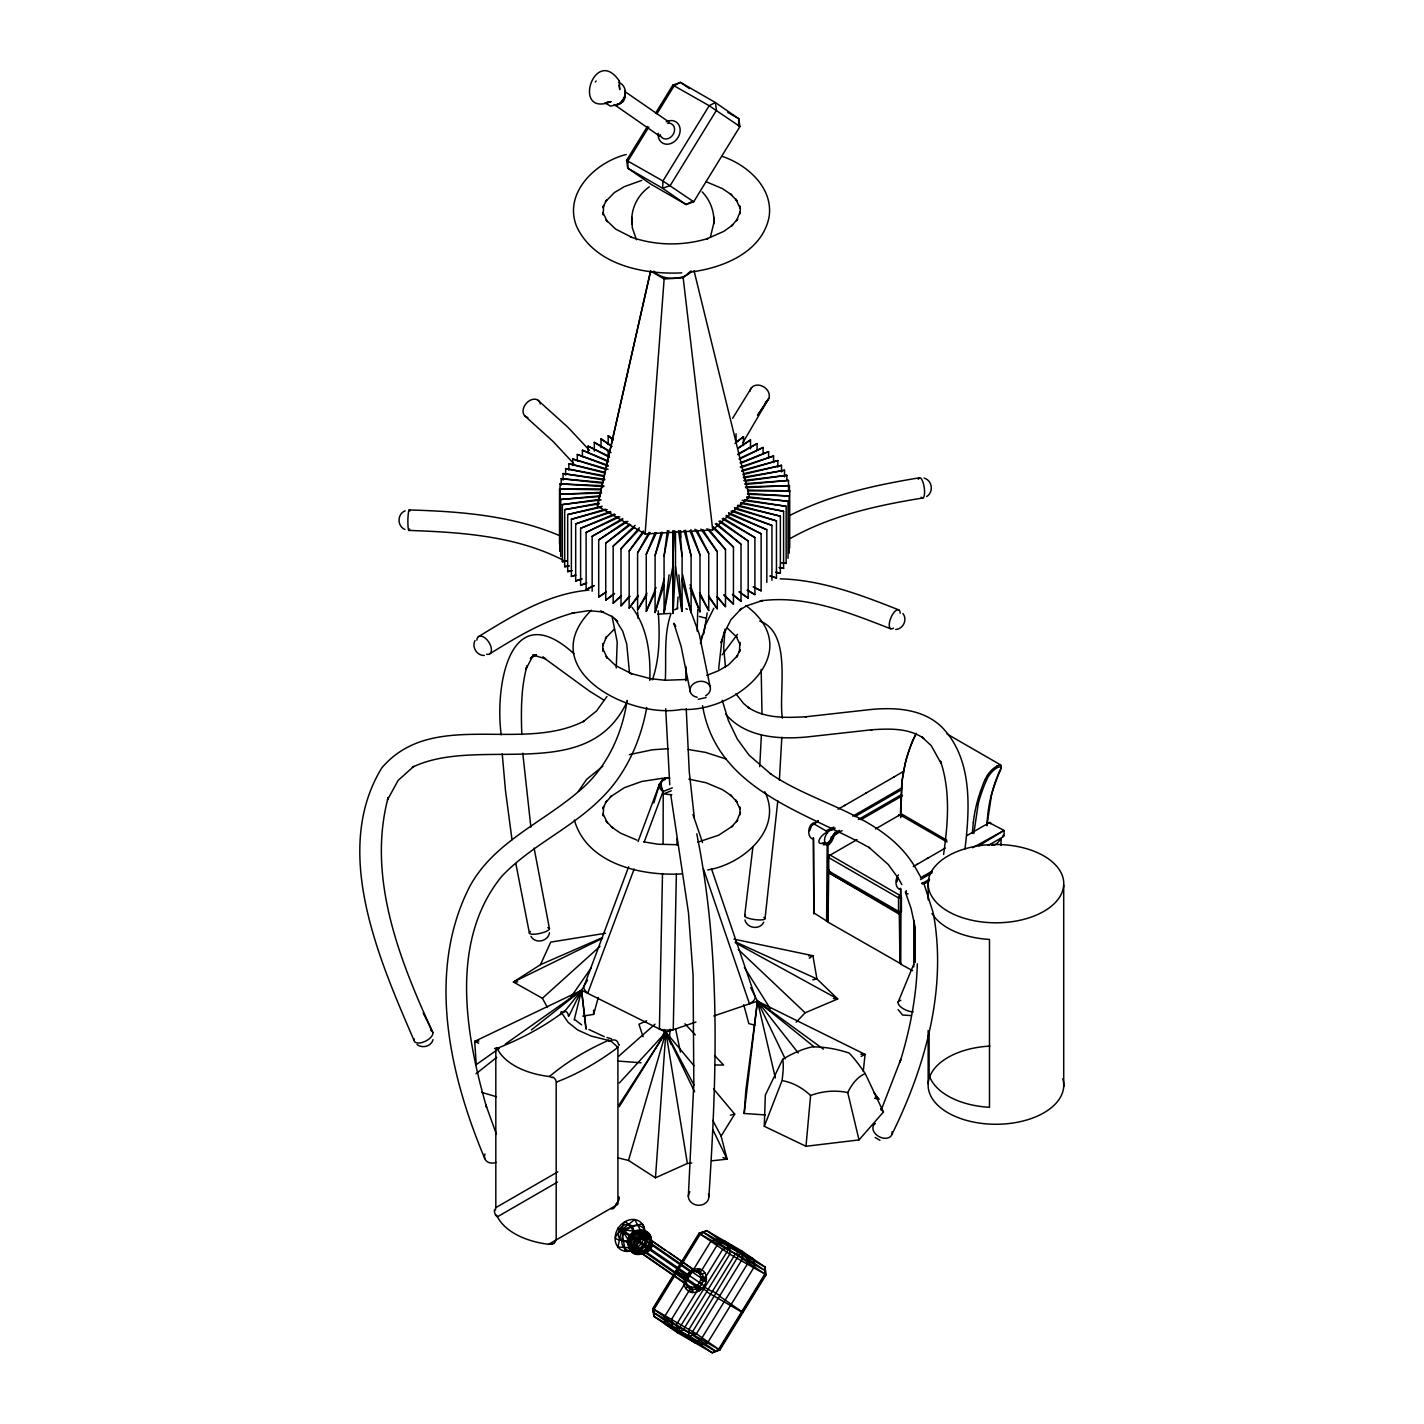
<?xml version="1.0" encoding="UTF-8"?>
<svg xmlns="http://www.w3.org/2000/svg" width="1424" height="1424" viewBox="0 0 1424 1424"><rect width="100%" height="100%" fill="white"/><g stroke="black" fill="none" stroke-linecap="round" stroke-linejoin="round"><path stroke-width="1.5" d="M813.46 837.846L813.852 913.959L813.46 838.594M900.698 888.95L900.306 963.496L828.092 922.182L828.003 845.375A9.167 5.287 -60 0 0 833.182 838.131A5.073 2.937 -60 0 1 836.475 833.859L842.136 830.584M896.924 881.83L897.814 877.682M903.457 773.285L902.674 771.879L893.631 777.166M915.24 962.464L915.24 926.899M990.695 823.642L990.695 822.698M665.311 680.316C666.45 658.226 663.495 634.944 670.971 613.726M685.852 680.797L685.959 666.557M697.19 631.188L697.76 609.454M659.401 1029L662.498 873.517M663.086 844.094L663.228 791.441A12.335 8.081 52.7 0 1 669.707 778.056M676.364 874.176L673.249 1029.73A12.175 3.827 1.4 0 1 659.294 1029.018M676.952 844.752L677.076 838.433M762 713.994L761.181 669.422M782.452 718.194C778.056 692.812 792.883 633.235 759.74 621.042M495.445 1210.062L495.552 1208.78A5.999 5.037 79.3 0 1 495.748 1207.588M718.639 669.049L721.897 640.088L721.096 642.722L724.478 631.597L723.641 634.303L730.904 619.707L741.673 608.297L739.572 610.131L746.479 605.859L762.623 600.501L760.113 600.964C805.236 594.484 849.327 612.801 890.552 628.732M764.296 1126.313L765.329 1095.056L782.719 1059.26A67.996 28.587 -39.3 0 1 812.196 1046.889A66.038 36.757 15.9 0 1 849.096 1053.066A64.489 8.384 59.9 0 1 865.222 1073.571L883.432 1112.002L859.01 1139.912L805.984 1146.284L764.296 1126.313L782.043 1080.602A68.227 53.507 76.1 0 1 810.576 1095.501A66.358 62.727 -36.1 0 1 847.743 1092.564A64.65 34.817 88.3 0 1 865.222 1073.571M649.789 680.441C650.715 655.289 647.831 627.877 632.007 607.3M899.968 913.015L899.256 914.208L828.216 872.431L900.377 913.389L899.309 914.315L899.968 963.389M1002.514 836.244L1003.867 836.173L1003.244 834.98M671.79 1326.723L672.075 1319.425M764.991 1267.022L764.688 1274.302L718.426 1349.578L712.267 1352.8L688.789 1336.531L653.901 1316.399L654.186 1309.101L700.448 1233.843L706.624 1230.621L730.085 1246.872L729.8 1254.17L683.538 1329.429L677.379 1332.65L653.901 1316.399L652.762 1308.62L699.024 1233.344L706.624 1230.621L741.512 1250.77L764.991 1267.022L766.112 1274.8L719.85 1350.059L712.267 1352.8L677.379 1332.65L676.24 1324.89L722.502 1249.613L730.085 1246.872L764.991 1267.022L765.4 1274.551L719.138 1349.827L715.346 1351.198L680.458 1331.048L676.24 1324.89L652.762 1308.62L654.043 1312.75L688.949 1332.9L696.389 1333.807L719.85 1350.059L676.24 1324.89M827.931 921.043L826.543 921.079L828.003 921.844L828.732 871.897M835.212 828.056L833.983 828.821A59.149 34.158 -60 0 0 831.99 830.139C824.905 829.8 820.74 847.761 829.516 841.922A6.479 3.738 -60 0 0 831.1 839.857L831.865 838.273A7.547 4.361 -60 0 1 836.618 832.275L836.618 832.257M989.253 822.698L1004.08 830.423L1004.134 835.496M631.704 219.438L631.704 221.77M631.758 218.228C632.381 205.786 639.109 193.913 649.326 186.829M631.811 217.178L632.292 227.751L636.457 239.713M710.398 237.167L713.816 222.998M713.851 221.77L713.851 219.438M713.762 224.031C714.759 212.301 710.416 200.286 702.174 191.902M761.377 734.944L759.722 766.682M781.829 737.312L779.373 780.156M665.595 1038.772L665.88 1032.222L581.562 990.25L474.726 1041.336L476.221 1064.654L496.193 1050.538M809.686 830.762L811.52 825.849L817.162 821.577A59.149 34.158 -60 0 1 818.23 820.847M675.492 531.366L675.492 566.485L673.089 613.459L673.089 556.375L674.389 530.76M917.323 963.799C916.433 997.227 909.847 1030.282 899.968 1062.162L900.787 1059.474L881.136 1110.204M972.343 833.449L973.286 822.413M986.885 824.977L987.829 814.012A105.429 60.876 -60 0 1 999.399 771.541L1000.235 770.028A11.766 6.782 -60 0 0 1000.645 769.013L1001.357 767.002L1000.485 770.028A24.226 13.991 -60 0 1 1000.253 770.562L999.701 771.879A101.051 58.348 -60 0 0 991.389 795.696L986.885 825.76M677.237 608.938L678.02 596.976M973.802 833.503L978.235 803.848M691.779 1162.981L687.365 1163.461L655.467 1177.808L665.88 1032.222L695.927 1022.04M765.275 1114.939L744.165 1113.461L745.856 1090.143L757.479 1001.161L750.697 987.633M645.108 534L664.136 278.979L650.697 271.094L597.421 506.018L645.108 534L712.73 529.924L749.38 496.851L694.022 270.667M669.44 1037.918L670.081 1029.178M688.344 1196.48L693.826 1083.255L693.079 975.102L688.451 912.553L670.722 794.556M624.94 94.732C624.371 84.194 627.183 100.356 621.754 102.528M625.083 96.262L625.029 93.094M708.885 1196.569C716.806 1075.832 721.078 953.101 696.763 833.823M777.807 800.786L765.044 918.605M805.984 1146.284L810.594 1095.501M863.264 1071.364L865.08 1054.419L757.479 1001.161L713.762 1015.988M752.94 846.675L744.663 915.935M703.759 633.929L707.176 612.925M725.012 629.088L723.677 647.475L725.475 667.091M744.165 1113.461L757.479 1001.161L823.392 1049.168M900.644 962.998L900.911 964.279L912.642 970.705M943.578 854.471C947.975 823.624 950.662 791.228 940.552 761.181L941.3 763.709L931.243 745.678L921.88 736.956L923.713 738.38C908.37 727.646 888.594 728.679 870.847 729.818L872.182 729.729L806.749 736.991C778.465 739.59 745.037 737.365 725.475 713.887M964.991 848.971C969.815 808.262 972.859 758.956 941.94 727.183C922.894 708.511 894.254 707.052 869.21 709.686L805.201 716.842L806.554 716.735C786.778 717.767 764.759 718.906 747.653 707.034L749.487 708.476L743.542 703.456L735.923 693.791M672.84 531.348L672.84 566.467L664.065 613.192L664.065 556.108L667.411 530.547M664.065 613.192L669.084 574.851M782.168 1079.677L782.185 1079.534A68.939 12.14 -73.4 0 0 783.058 1061.645L782.737 1059.403M616.254 667.981L617.215 641.957L612.017 616.254M627.13 700.377C622.039 734.926 606.304 768.711 578.963 791.192C542.455 822.698 493.38 842.474 469.6 886.743C426.221 971.862 449.45 1074.639 484.765 1158.549M664.065 556.108L668.853 530.618M700.448 643.541L705.378 625.207L713.851 608.226M597.421 506.018L650.537 270.898M646.745 707.586C640.426 742.135 625.243 775.831 599.397 800.163C569.707 829.231 530.209 846.141 501.64 876.454C449.397 940.961 465.399 1033.717 486.581 1107.338L485.673 1104.472L496.3 1133.86M624.549 96.405C626.596 91.261 624.424 84.301 618.817 82.556M574.192 1019.976L581.562 990.25L587.542 980.175M433.003 1039.645C431.365 1046.373 422.341 1048.74 417.054 1044.557M664.029 585.228L655.093 612.516L655.093 555.431L661.341 532.202M655.093 612.516L664.189 578.731M582.79 1016.113L593.63 1014.404L598.311 997.405M475.011 640.551C471.575 647.03 476.915 655.734 484.285 655.449M655.467 1177.808L628.5 1160.435L665.88 1032.222L693.986 1065.65M653.83 802.94L659.597 783.859A12.335 9.576 16.8 0 1 665.417 779.48M701.694 637.4L702.495 634.784M704.56 627.931L705.378 625.207M652.388 679.853C660.06 657.746 659.793 633.822 658.173 610.754M655.093 555.431L662.658 532.345M662.623 1036.619L664.67 1030.371M836.582 832.47L835.817 832.631A6.177 3.56 -60 0 0 831.812 837.739A8.152 4.699 -60 0 1 827.184 844.165L826.614 921.043M623.943 98.042L624.744 96.013M624.958 97.277L620.579 103.507L614.759 105.536M628.625 866.824L584.16 985.853A12.211 5.892 21.2 0 0 587.881 993.24M638.041 841.566L659.597 783.859A12.335 6.23 20.5 0 0 663.014 791.602L644.182 842.029M587.703 993.311L634.107 869.049M913.852 964.03L898.046 1002.282M663.424 1038.31L665.88 1032.222L694.004 1085.124M655.538 591.708L646.265 611.43L646.265 554.345L655.236 532.469M646.265 611.43L656.055 587.56M549.522 932.756C548.133 941.442 535.353 944.272 530.974 936.333M978.217 803.848A99.021 57.174 -60 0 1 986.369 780.512L987.936 777.219A18.601 10.751 -60 0 1 997.494 767.536M547.475 1007.551L542.384 998.277L513.388 982.008L540.461 964.689L550.75 942.118L605.503 933.254M741.512 1250.77L742.652 1258.531L696.389 1333.807L688.789 1336.531L689.091 1329.251L735.354 1253.974L741.512 1250.77L692.74 1331.529L692.598 1335.178L716.058 1351.429L718.426 1349.578M624.015 97.936L620.739 102.564M646.265 554.345L656.464 532.647M627.325 701.16C588.005 785.995 479.532 734.659 412.373 767.251L413.814 766.361L398.115 780.405L387.488 799.861L388.165 797.529C366.805 877.504 399.663 960.47 432.878 1032.578M568.852 1016.131L581.562 990.25L586.19 1029.41M891.94 1134.358C925.244 1066.807 947.209 989.146 933.396 913.674M915.24 735.247L913.656 738.54A99.021 57.174 -60 0 0 905.522 761.876L901.784 782.791L900.449 813.318L946.907 840.231M742.652 443.006L768.853 398.346L757.532 415.345L767.643 400.393M646.745 595.196L637.596 609.935L637.596 552.868L649.024 532.345M637.596 609.935L646.941 593.167M732.577 418.407L751.587 387.613M578.375 791.317L586.617 779.409L602.815 766.183M579.283 994.059L581.562 990.25L585.762 1027.754M655.503 113.315L672.858 85.084L680.441 82.361L715.346 102.51L738.807 118.762L739.946 126.54L693.684 201.799L686.101 204.54L651.195 184.39L627.735 168.121L626.596 160.36L647.404 126.487M648.846 126.967L628.02 160.841L627.735 168.121L662.623 188.271L686.101 204.54L692.26 201.318L693.684 201.799L662.925 180.99L626.596 160.36M656.945 113.795L674.282 85.582L680.441 82.361L689.465 88.608M717.91 1243.917L701.907 1269.959A4.112 2.367 -60.1 0 1 697.796 1272.113M671.647 1319.176L688.735 1291.39A4.112 2.367 -59.9 0 0 688.931 1286.531M708.12 1341.942L754.382 1266.666M637.596 552.868L650.163 532.576M711.626 1160.827L727.077 1159.154L721.096 1136.067L734.713 1114.102L713.638 1089.04M606.962 696.461L596.549 710.968L583.11 721.737L584.534 720.864C521.718 753.51 432.558 708.28 381.792 767.892C331.027 851 379.425 960.079 414.064 1040.499M619.262 1106.662L665.88 1032.222L694.574 1091.727M619.066 1104.864L665.88 1032.222L671.113 1044.397M763.745 922.147C759.846 930.299 747.048 928.484 744.948 919.975M571.024 996.907L591.209 967.822M722.11 654.88L737.454 634.339M638.504 596.069L629.159 608.066L629.159 550.981L643.328 531.063M629.159 608.066L638.183 595.392M629.159 550.981L643.844 532.131M730.085 1246.872L679.889 1327.168L676.809 1328.77L653.331 1312.501L653.474 1308.87L699.736 1233.593L702.815 1231.991L729.942 1250.521L765.56 1270.92L738.433 1252.372L703.527 1232.223L699.024 1233.344L729.8 1254.17L766.112 1274.8L735.354 1253.974L699.024 1233.344M563.708 1012.571L581.562 990.25L505.271 1044.13M630.031 596.318L621.006 605.823L621.006 548.738L639.376 527.77M621.006 605.823L629.479 596.14M619.351 1082.988L665.88 1032.222L687.365 1163.461M621.79 1229.321C625.492 1212.892 628.821 1229.357 636.065 1231.974A8.277 2.545 61.9 0 1 636.297 1231.778A12.674 10.324 -55.3 0 1 643.078 1230.496A2.243 1.21 -81.2 0 1 643.684 1230.514A12.46 10.164 -55.3 0 1 649.148 1233.682A2.225 1.246 -38.4 0 1 649.397 1234.27L649.38 1235.551A5.002 2.812 -38.4 0 0 649.469 1236.085L649.593 1236.424A10.698 8.722 -55.3 0 1 651.409 1241.959A10.662 8.686 -55.3 0 1 649.575 1248.118A10.449 8.526 -55.3 0 1 644.894 1252.586L644.983 1252.604A10.306 3.168 61.9 0 0 645.197 1252.639A4.486 1.388 61.9 0 0 645.481 1252.568L645.855 1252.194A8.847 7.227 -55.3 0 0 649.807 1248.421A9.986 8.152 -55.3 0 0 651.569 1242.6A4.486 1.673 0.2 0 0 651.551 1242.262A10.306 3.845 0.2 0 0 651.444 1242.031L651.266 1241.657A5.002 1.869 0.2 0 1 651.231 1241.319A11.374 9.292 -55.3 0 0 649.362 1235.551M554.506 1242.76L556.197 1239.93L556.197 1082.115A269.421 155.554 -60 0 0 617.909 1047.388L617.909 1204.312L548.632 1244.291A67.818 39.16 0 0 1 497.457 1216.772L557.532 1182.08M621.006 548.738L639.038 529.71M796.158 1022.218L805.165 1012.784L837.721 998.972L816.949 978.947L735.443 941.887M591.334 610.202C532.914 668.55 628.981 719.618 681.74 709.383C736.261 712.73 807.782 651.836 746.016 605.645M926.704 496.531C933.93 492.099 932.275 480.297 924.105 478.09M645.535 1252.533L645.57 1252.479A10.164 8.277 -55.3 0 1 640.052 1253.601A4.486 2.421 -81.2 0 1 639.554 1253.707A10.306 5.536 -81.2 0 1 639.216 1253.707L638.646 1253.69A5.002 2.688 -81.2 0 0 638.148 1253.796L637.08 1254.33A2.225 1.193 -81.2 0 1 636.475 1254.313A12.46 10.164 -55.3 0 1 631.028 1251.126M621.434 595.926L613.174 603.206L613.174 546.14L635.122 525.314M613.174 603.206L621.024 595.784M664.136 278.979L683.182 277.822L690.551 271.165M542.384 998.277L599.985 946.337M613.174 546.14L634.641 527.2M618.568 1056.359L654.987 1024.176M813.46 912.606L827.273 921.417M619.28 103.774L620.917 102.35M614.616 593.612L605.734 600.252L605.734 543.185L629.55 524.121M734.98 443.505L743.488 436.705L743.488 445.481M605.734 600.252L614.242 593.452M614.438 629.034L605.36 638.326L606.624 636.546L602.744 645.855L603.011 643.541L602.779 647.422L603.189 651.32L602.922 649.006L607.336 658.262L606.09 656.5L615.684 665.631L631.758 673.819L630.565 673.41L650.661 678.696L665.168 680.263L687.205 679.462M475.972 1073.803L496.727 1057.356M531.348 1029.961L581.562 990.25L576.15 994.148M1001.09 839.537C1001.392 835.123 997.85 847.102 991.602 845.019M736.368 442.01L743.488 436.705M605.734 543.185L630.618 524.584M596.122 81.043L595.339 82.022M568.924 999.328L572.537 996.747M812.588 824.799A2.065 1.193 60 0 1 814.047 823.962L818.106 821.025M606.001 592.331L598.703 596.976L598.703 539.892L625.955 521.362M737.792 448.631L750.501 439.98L750.501 448.774M598.703 596.976L605.983 592.028M809.259 958.192L812.908 955.718L816.949 978.947L812.712 979.819M405.181 510.842C397.154 513.761 397.011 526.257 404.879 529.461M737.757 448.115L750.501 439.98M598.703 539.892L627.877 521.326M617.696 104.771L619.6 103.454M620.828 103.222L615.542 104.86M478.375 636.724C512.337 615.88 548.24 593.47 588.949 590.141M489.909 653.741C516.592 637.187 544.11 620.579 574.762 612.587L571.861 613.228L588.646 610.682L603.42 612L600.447 611.092L612.64 616.806L617.678 621.505L615.435 619.387L622.697 631.17L626.738 644.022L629.479 672.822M610.843 101.745C570.988 117.569 594.645 44.233 619.422 81.221M706.126 697.546L698.241 699.291M592.153 591.191L592.153 536.296L622.769 518.514M737.935 454.701L757.07 443.576L757.07 450.162M913.229 866.593L914.635 865.774M838.006 809.277L845.162 805.147M865.685 793.293L894.361 776.756M844.432 805.575L866.415 792.883M852.816 816.183L902.14 787.703M854.97 816.611L900.075 790.569M835.817 832.631L839.519 830.406M858.369 819.512L901.748 794.485M860.986 819.69L902.478 795.731M857.017 839.608L828.732 855.949L828.732 871.061A2.065 1.193 -60 0 0 830.192 871.897A2.065 1.193 60 0 1 828.732 869.37A2.065 1.193 0 0 0 828.732 871.061L899.968 912.179A2.065 1.193 60 0 0 901.428 911.342L901.428 897.921A2.065 1.193 60 0 0 899.968 895.393L830.192 855.094A2.065 1.193 60 0 0 828.732 855.949A2.065 1.193 0 0 0 828.732 857.622L898.526 897.921A2.065 1.193 0 0 0 901.428 897.921M875.457 828.964L899.968 814.813L947.12 842.029M916.736 864.564L928.11 857.996M913.905 866.184L917.448 864.137M927.38 858.423L945.269 848.081M966.896 835.603L989.965 822.289M932.239 871.061L924.496 875.529M972.628 847.743L1003.867 830.548L978.929 845.785M932.257 872.716L921.221 879.195A59.149 34.158 -60 0 0 920.598 879.587M922.093 883.574A6.177 3.56 -60 0 1 922.983 882.951L929.587 879.302M988.309 845.411L1003.35 836.725M929.374 880.94L923.713 884.215L923.856 882.613A7.547 4.361 -60 0 0 922.414 883.681M557.87 1171.81L495.819 1207.641L495.819 1049.826A287.541 166.021 -60 0 0 499.308 1048.473M924.176 875.707L920.42 877.807M997.512 767.305C1003.333 767.091 1001.731 763.549 996.782 766.041M790.373 538.432C830.993 515.47 877.344 505.342 922.966 497.973M674.567 609.864L677.913 607.995M737.952 453.989L757.07 443.576M592.153 536.296L622.733 519.653M833.823 827.095L833.182 827.433A59.149 34.158 0 0 1 831.046 828.501L825.973 830.851L814.047 823.962M827.931 845.447L822.805 843.239M718.337 1244.167L724.496 1240.945M861.146 1056.377L865.08 1054.419L860.844 1054.187M594.039 585.816L586.118 589.5L586.118 532.416L617.98 516.609M739.216 459.311L763.104 447.456L763.104 454.042M586.118 589.5L594.075 585.549M602.583 938.291L513.388 982.008L517.713 981.919M789.964 515.346C830.299 494.893 874.977 485.121 919.299 477.805M739.323 458.51L763.104 447.456M586.118 532.416L619.814 516.77M646.621 1020.794L638.949 1024.248L643.061 1036.761M609.632 102.172L610.932 101.709L607.069 101.976M618.141 104.361L610.593 106.124L604.844 102.866M540.461 964.689L602.459 937.597M586.724 582.95L580.618 585.371L580.618 528.286L614.456 513.993M740.729 463.37L768.604 451.604L768.604 458.19M580.618 585.371L586.581 582.843M663.228 791.441L672.306 787.846M740.088 462.836L768.604 451.604M580.618 528.286L615.257 514.634M671.309 790.801L664.1 793.684A12.335 3.791 1.1 0 0 671.79 794.681M911.057 1015.561L902.602 1015.045L898.099 1009.616M700.822 1344.879L708.422 1342.138M626.222 154.522C595.837 162.016 562.961 193.023 576.702 226.63C594.68 264.9 643.328 274.779 681.74 272.874M581.918 578.927L575.688 580.992L575.688 523.907L610.326 511.572M740.925 467.588L773.535 455.983L773.535 462.569M575.688 580.992L581.811 578.82M707.906 674.994L706.838 675.368L718.639 670.686L728.625 664.759L737.721 655.485L736.457 657.247L740.249 649.664L739.43 651.818L739.875 642.473L740.16 644.787L735.745 635.531L736.973 637.293L727.379 628.162M740.284 466.965L773.535 455.983M575.688 523.907L611.003 512.231M571.38 576.4L575.634 575.136L571.38 576.4L571.38 519.315L605.467 509.222M741.637 471.291L777.842 460.557L777.842 467.143M899.434 888.79L900.004 888.576A8.117 2.563 -51.1 0 0 900.609 888.327L900.698 963.817L899.398 963.033M641.797 180.403L624.442 186.597L614.438 192.525L605.36 201.799L606.624 200.019L602.815 207.619L603.634 205.465L603.189 214.81L602.922 212.496L607.336 221.752L606.09 219.99L615.684 229.122L631.758 237.31L630.565 236.9C655.254 245.765 682.844 246.121 707.906 238.484L706.838 238.858L723.89 231.347L732.826 224.885L731.295 226.131L737.721 218.958L736.457 220.738L740.338 211.428L740.053 213.742L740.302 209.844L739.875 205.964L740.16 208.278L735.745 199.022L736.973 200.784L730.227 193.717L731.74 194.946L722.502 188.627L706.126 181.738M629.301 754.631L652.477 749.772L668.515 748.686M707.71 869.939C742.438 864.457 783.752 829.605 764.759 791.655M616.628 105.038L615.435 105.34M742.1 470.312L777.842 460.557M571.38 519.315L607.122 509.561M895.696 629.497C903.225 629.07 907.782 619.387 902.887 613.53M730.405 1115.188L734.713 1114.102M831.99 838.255L830.957 837.259M571.932 570.704L567.695 571.629L567.695 514.562L602.049 506.268M742.883 474.637L781.509 465.328L781.509 471.914M567.695 571.629L572.003 570.597M551.942 1244.238L548.632 1244.291M743.47 473.676L781.509 465.328M567.695 514.562L601.515 507.14M697.813 842.154L718.639 835.212L732.826 825.92L731.295 827.166L737.721 820.01L736.457 821.79L740.338 812.463L740.053 814.795L739.875 806.999L740.16 809.33L735.745 800.074L736.973 801.837L730.227 794.77L731.74 795.98L722.502 789.661L706.126 782.773L688.824 779.124M569.03 565.987L564.687 566.716L564.687 509.632L599.059 503.117M743.702 477.983L784.535 470.24L784.535 476.826M564.687 566.716L568.977 565.898M622.146 1229.25L634.801 1219.585A16.625 13.564 -55.3 0 1 642.099 1223.803C645.642 1225.548 641.815 1235.035 647.778 1233.647A8.277 4.646 -38.4 0 1 648.418 1233.558A2.243 1.264 -38.4 0 1 649.166 1233.665M647.368 1233.718L647.511 1233.7A11.41 9.309 -55.3 0 0 642.366 1230.834A11.908 9.701 -55.3 0 0 635.994 1232.063M743.292 477.218L784.535 470.24M564.687 509.632L599.415 503.776M690.604 272.037C722.644 268.05 761.537 252.582 768.996 217.498C773.855 188.395 747.796 165.059 722.591 156.498M562.355 561.679L566.752 561.056L562.355 561.679L562.355 504.594L599.7 499.343M745.126 481.152L786.867 475.278L786.867 479.674M633.306 1251.002A11.054 9.007 -55.3 0 0 638.148 1253.814A11.517 9.398 -55.3 0 0 644.324 1252.622A5.002 1.549 61.9 0 1 644.591 1252.568L644.734 1252.568A10.84 8.847 -55.3 0 1 639.109 1253.69A10.395 8.473 -55.3 0 1 634.552 1251.073L633.965 1251.002A5.002 2.812 -38.4 0 0 633.306 1251.002L631.758 1251.251A2.225 1.246 -38.4 0 1 630.601 1250.432M743.791 480.493L786.867 475.278M562.355 504.594L601.124 499.913M622.128 1230.372L634.499 1249.489L640.035 1249.329L642.42 1251.749A8.277 2.545 61.9 0 0 642.847 1252.337L644.253 1252.675A11.125 9.06 -55.3 0 0 649.291 1247.869L648.988 1247.549A12.549 10.235 -55.3 0 1 643.452 1252.96A13.012 10.609 -55.3 0 1 636.492 1254.277A2.243 1.21 -81.2 0 1 636.083 1253.618A12.14 9.897 -55.3 0 1 630.761 1250.539A8.277 4.646 -38.4 0 1 630.761 1250.023L629.515 1247.78L617.927 1247.05L621.505 1230.283M560.7 556.553L560.7 499.468L599.807 495.819M745.072 484.463L788.522 480.422L788.522 491.387M657.692 614.171L670.526 613.388M663.157 778.18L641.797 781.456L624.442 787.65L610.255 796.924L611.786 795.696L605.36 802.851L606.624 801.071L602.815 808.672L603.634 806.518L603.189 815.845L602.922 813.531L607.336 822.787L606.09 821.025L612.836 828.092L611.341 826.863L620.579 833.182L636.937 840.089M478.945 1040.997L474.726 1041.336L478.678 1043.24M744.877 483.644L788.522 480.422M560.7 499.468L599.985 496.549M559.757 551.355L559.757 494.27L601.426 492.312M745.606 487.667L789.466 485.602L789.466 492.188M678.073 844.735L657.835 844.218L643.666 841.851M681.74 873.909C641.565 876.169 586.955 864.19 574.353 820.046M745.5 486.848L789.466 485.602M559.757 494.27L601.515 493.096M808.654 955.807L812.908 955.718L734.019 939.164M559.525 543.95L559.525 489.055L601.337 488.984M747.885 490.888L789.697 490.817L789.697 547.902M833.182 838.131C830.352 837.098 829.177 844.414 825.03 844.574A8.117 6.319 -73.5 0 1 824.14 844.752L823.25 844.806M715.044 1064.992L723.552 1065.027L714.634 1055.504M747.903 490.105L789.697 490.817M559.525 489.055L601.32 489.767M409.204 509.97C460.361 511.376 512.907 515.559 560.469 535.994M408.83 530.404C461.038 532.273 515.577 535.762 562.925 560.041M560.006 536.545L560.006 483.857L603.883 485.762M747.529 494.217L789.216 496.033L789.216 553.117M780.21 578.856C821.488 579.888 860.772 594.858 898.704 609.864M747.653 493.434L789.216 496.033M560.006 483.857L603.74 486.599M617.82 1061.058L641.031 1062.767M561.181 485.264L561.181 478.678L602.494 482.38M746.728 497.492L788.042 501.212L788.042 558.279M746.959 496.727L788.042 501.212M561.181 478.678L602.263 483.163M833.378 998.473L837.721 998.972L735.176 942.67M688.201 749.487L705.432 752.37L726.329 759.099M563.067 480.155L563.067 473.569L604.862 479.301M742.153 500.287L786.155 506.303L786.155 563.388L781.758 562.783L786.155 563.388M496.406 1047.601L497.172 1048.349A67.818 39.16 0 0 0 549.504 1076.508L552.334 1077.648M744.699 499.806L786.155 506.303M563.067 473.569L604.524 480.066M497.261 1048.491L497.172 1048.349A287.826 166.181 0 0 0 561.839 1013.14L568.105 1022.325L577.717 1029.997L591.209 1036.085L610.771 1040.926L617.874 1047.281M565.631 475.153L565.631 468.567L604.381 475.758M740.533 503.313L783.592 511.305L783.592 568.39L779.284 567.589M874.603 1098.26L878.875 1099.079L873.855 1092.511M741.014 502.512L783.592 511.305M565.631 468.567L603.954 476.488M779.337 567.517L783.592 568.39M686.404 1275.548L687.952 1276.331A9.915 8.081 -55.3 0 0 686.475 1279.66M986.298 780.494L985.034 779.978A21.787 12.585 -60 0 1 986.672 776.525M568.87 470.294L568.87 463.708L605.449 472.376M737.312 505.983L780.352 516.182L780.352 573.267L776.044 572.234L780.352 573.267M618.158 1157.908L628.5 1160.435M737.917 505.182L780.352 516.182M568.87 463.708L604.933 473.053M754.969 1025.209L748.828 1023.607L743.72 1004.685M699.415 616.467L706.126 618.247M572.768 465.577L572.768 458.991L608.048 469.297M734.944 508.777L776.454 520.881L776.454 577.966L770.224 576.15M606.962 1037.509L611.537 1038.844M481.579 1092.35L496.406 1096.711M834.927 832.114L836.475 833.841M734.446 507.62L776.454 520.881M572.768 458.991L606.375 469.617M770.153 575.972L776.454 577.966M672.858 85.084L709.188 105.714L739.946 126.54L738.522 126.042L738.807 118.762L727.789 112.407M676.222 1270.457L677.646 1270.938M741.886 1311.415L743.31 1311.913M652.762 1308.62L696.389 1333.807M577.29 461.056L577.29 454.47L607.959 465.256M731.028 511.038L771.933 525.403L771.933 580.298M622.413 1229.41L642.099 1223.803A17.124 13.973 -55.3 0 1 644.912 1232.49A17.052 13.902 -55.3 0 1 641.975 1242.333A16.732 13.653 -55.3 0 1 634.499 1249.489A17.337 14.133 -55.3 0 1 625.225 1251.251A16.625 13.564 -55.3 0 1 617.927 1247.05A17.124 13.973 -55.3 0 1 618.069 1228.325A16.732 13.653 -55.3 0 1 625.528 1221.365A17.337 14.133 -55.3 0 1 634.801 1219.603L640.925 1231.048A10.395 8.473 -55.3 0 1 645.624 1233.754L645.784 1233.789A10.698 8.722 -55.3 0 1 647.386 1239.165A10.662 8.686 -55.3 0 1 645.553 1245.324A10.449 8.526 -55.3 0 1 640.871 1249.809A10.84 8.847 -55.3 0 1 635.068 1250.895L625.225 1251.269L621.772 1230.443M732.719 510.593L771.933 525.403M577.29 454.47L608.244 466.164M604.221 1036.636L588.931 1029.516M722.983 1157.498L727.077 1159.154L712.748 1129.41M879.943 1140.286L875.137 1137.473M582.398 456.766L582.398 450.18L608.404 461.02M728.821 513.868L766.824 529.71L766.824 582.398M922.165 882.471L923.25 883.094A6.07 3.222 -56.7 0 0 922.2 883.734M686.012 608.707L687.311 609.258M728.572 512.64L766.824 529.71M582.398 450.18L608.564 461.857M588.094 452.707L588.094 446.121L609.419 456.57M726.222 516.645L761.128 533.769L761.128 590.835L753.367 587.044M622.519 1229.731L644.912 1232.49L646.176 1233.576L646.656 1238.524L649.753 1239.77A8.277 3.079 0.2 0 1 650.465 1239.895L651.266 1241.23A11.339 9.238 -55.3 0 1 649.291 1247.869A12.229 9.968 -55.3 0 1 643.862 1253.031A12.674 10.324 -55.3 0 1 637.08 1254.313A12.14 9.897 -55.3 0 1 631.758 1251.251A12.513 10.199 -55.3 0 1 631.847 1237.563M831.919 837.81L831.954 837.81A6.07 3.222 -56.7 0 1 835.888 832.72L836.013 832.791M635.157 1232.152L635.264 1232.223A10.84 8.847 -55.3 0 1 641.067 1231.119L642.633 1230.692A8.277 4.45 -81.2 0 1 643.078 1230.478A12.14 9.897 -55.3 0 1 648.401 1233.558A12.513 10.199 -55.3 0 1 648.312 1247.246M726.115 515.435L761.128 533.769M588.094 446.121L609.49 457.318M753.349 586.777L761.128 590.835M594.306 451.123L594.306 442.33L609.703 451.177M722.199 518.763L754.916 537.542L754.916 594.627L747.208 590.212M946.996 733.965L1000.912 765.08M826.383 843.72L827.985 845.286M753.243 1258.887L718.355 1238.755L710.772 1241.479L664.51 1316.755L665.631 1324.516L700.537 1344.665M677.326 1271.472L685.905 1276.42M703.634 1286.673L712.214 1291.621M706.66 1291.799L741.566 1311.949M723.267 518.158L754.916 537.542M594.306 442.33L611.056 452.601M747.458 590.07L754.916 594.627M604.292 700.323L589.465 691.121L542.669 656.998L545.552 658.778L532.736 654.987L536.456 655.236L532.985 655.877L536.225 654.631L530.351 658.618L532.736 656.215L526.008 668.942L527.04 665.827C520.792 688.112 521.059 711.608 521.789 734.553M634.677 1251.091A10.306 5.785 -38.4 0 0 635.104 1251.144A4.486 2.528 -38.4 0 0 635.763 1251.144A9.737 7.939 -55.3 0 0 640.035 1253.601L640.942 1253.138A3.56 1.922 -81.2 0 1 641.708 1253.12A8.669 7.067 -55.3 0 0 646.354 1252.23A8.366 6.817 -55.3 0 0 650.092 1248.652L704.221 1285.801A12.727 10.377 -55.3 0 0 706.037 1281.333A12.478 10.182 -55.3 0 0 706.375 1279.001A12.389 10.11 -55.3 0 0 706.251 1276.705A12.763 10.413 -55.3 0 0 704.791 1272.736A12.424 10.146 -55.3 0 0 700.056 1269.158A12.478 10.182 -55.3 0 0 698.009 1268.855A12.887 10.52 -55.3 0 0 693.719 1269.46A4.112 1.584 70.6 0 1 692.26 1271.774A8.9 7.262 -55.3 0 1 695.197 1271.329A4.112 2.136 -86.8 0 0 698.009 1268.82M712.534 1291.087L719.832 1295.644M699.7 1286.726L706.98 1291.283M900.698 817.696L902.051 781.278A105.501 60.912 -60 0 1 913.621 738.807L913.781 738.842A21.787 12.585 -60 0 1 915.436 735.407A19.58 11.303 -60 0 1 916.326 733.876M642.366 1238.542A7.102 2.189 61.9 0 1 641.868 1238.168A3.56 1.104 61.9 0 1 641.103 1237.314L640.23 1236.085A4.486 1.388 61.9 0 0 639.75 1235.498A10.306 3.168 61.9 0 0 639.412 1235.124L638.842 1234.519A5.002 1.549 61.9 0 1 638.361 1233.932L636.439 1231.742A12.229 9.968 -55.3 0 0 630.832 1237.011L636.154 1240.482M1001.019 838.736L1001.019 845.411M636.314 1240.589L687.934 1276.296M647.048 1246.285L622.413 1230.105M648.988 1247.549L647.297 1246.463A11.481 9.363 -55.3 0 1 642.153 1251.376A11.908 9.701 -55.3 0 1 635.78 1252.568L635.068 1250.913M686.119 1278.894A4.112 1.05 12.7 0 1 684.57 1280.051A12.496 10.182 -55.3 0 0 684.25 1282.437A4.112 1.46 2.4 0 0 685.905 1280.479A8.402 6.853 -55.3 0 1 686.119 1278.894A8.615 7.013 -55.3 0 1 687.365 1275.851A8.402 6.853 -55.3 0 1 689.519 1273.359L689.608 1271.828M630.761 1250.539A12.513 10.199 -55.3 0 1 630.85 1236.869L617.749 1228.236L621.505 1229.588M634.748 1239.574L634.606 1239.485A10.662 8.686 -55.3 0 0 632.79 1245.644A10.698 8.722 -55.3 0 0 634.552 1251.055M601.035 447.634L601.035 438.841L612 446.228M718.924 521.362L748.187 541.031L748.187 598.116L739.038 591.975M624.744 91.439L668.977 122.001M699.398 1273.501L668.995 1252.461M695.749 1271.401L650.661 1239.806A7.102 3.987 -38.4 0 1 650.145 1239.378A8.313 6.782 -55.3 0 0 646.514 1237.278A3.56 1.922 -81.2 0 1 646.015 1236.388L645.713 1235.195A4.486 2.421 -81.2 0 0 645.392 1234.412A10.306 5.536 -81.2 0 0 645.161 1234.021L644.787 1233.38A5.002 2.688 -81.2 0 1 644.52 1232.757L644.093 1231.173A2.225 1.193 -81.2 0 0 643.684 1230.514M665.364 1250.361L647.119 1237.776A8.241 6.728 -55.3 0 1 650.732 1239.877A8.491 6.924 -55.3 0 1 650.661 1249.151M642.438 1238.595L691.121 1272.273M614.171 104.522L660.095 136.437M724.068 1240.696L747.529 1256.947L747.244 1264.245L700.982 1339.503L694.823 1342.725L671.345 1326.456M700.804 1277.844L651.961 1244.06A7.102 2.652 0.2 0 1 651.551 1243.722A3.56 1.335 0.2 0 1 651.355 1243.205A9.06 7.387 -55.3 0 0 649.86 1238.613L649.931 1237.509A4.486 2.528 -38.4 0 0 649.842 1236.975A10.306 5.785 -38.4 0 0 649.7 1236.637L649.647 1236.53A10.395 8.473 -55.3 0 0 645.09 1233.896A10.84 8.847 -55.3 0 0 639.305 1235.017M719.512 1296.16L742.99 1312.43M675.902 1270.991L699.362 1287.243M695.588 1286.353L646.888 1252.55A7.102 2.189 61.9 0 0 646.354 1252.23A3.56 1.104 61.9 0 0 645.855 1252.194A9.167 7.476 -55.3 0 1 640.942 1253.138A8.793 7.173 -55.3 0 1 637.098 1250.913L635.763 1251.144A9.986 8.152 -55.3 0 1 635.727 1240.233M690.96 1287.243L642.206 1253.369A7.102 3.827 -81.2 0 0 641.708 1253.102M687.311 1285.124L638.664 1251.34A7.102 3.987 -38.4 0 0 638.077 1251.002A8.562 6.978 -55.3 0 1 636.653 1246.676A8.562 6.978 -55.3 0 1 637.97 1241.764M720.046 520.828L748.187 541.031M601.035 438.841L611.59 446.424M739.394 591.797L748.187 598.116M686.991 1284.679A4.112 2.261 -32.8 0 1 685.852 1288.631A12.763 10.413 -55.3 0 1 684.374 1284.679A4.112 1.798 -8.8 0 0 685.994 1282.009A8.74 7.12 -55.3 0 0 686.991 1284.679A8.206 6.693 -55.3 0 0 691.548 1287.296A8.882 7.245 -55.3 0 0 694.467 1286.833A8.295 6.764 -55.3 0 0 697.226 1285.249L701.053 1289.485A12.371 10.093 -55.3 0 1 699.077 1290.874A4.112 1.193 59.8 0 0 695.909 1286.175M581.651 1024.871L575.136 1019.833M573.872 653.652C508.795 594.449 494.662 688.148 501.248 734.891M758.244 1005.522L757.479 1001.161L769.886 1010.559M644.787 1244.79L644.876 1244.843A10.947 8.936 -55.3 0 0 644.787 1232.881A10.627 8.669 -55.3 0 0 640.124 1230.176A11.089 9.042 -55.3 0 0 634.196 1231.315A10.698 8.722 -55.3 0 0 629.408 1235.89M608.19 444.448L608.19 435.673L613.352 439.731M715.275 523.89L741.014 544.217L741.014 601.302L732.434 594.52M775.35 1077.897L757.479 1001.161L813.905 1046.676M875.44 1096.32L878.875 1099.079M716.432 523.409L741.014 544.217M608.19 435.673L613.121 439.838M732.826 594.36L741.014 601.302M537.596 399.966L568.069 427.396L589.429 450.304M524.566 415.666L553.224 441.6L573.658 463.494M712.854 527.788L733.449 547.047L733.449 604.132L723.944 595.25M738.237 949.434L805.165 1012.784M649.842 1248.332L649.362 1247.94A12.513 10.199 -55.3 0 0 649.397 1234.27A12.14 9.897 -55.3 0 0 644.093 1231.173A12.674 10.324 -55.3 0 0 637.311 1232.49M713.21 526.666L733.449 547.047M724.104 594.716L733.449 604.132M621.398 1229.962C606.927 1243.828 623.036 1236.673 628.785 1243.917A8.277 3.079 0.2 0 0 628.696 1244.202L631.437 1245.235A5.002 1.869 0.2 0 1 632.167 1245.43L632.932 1245.697A10.306 3.845 0.2 0 0 633.395 1245.858A4.486 1.673 0.2 0 0 634.125 1246.053L635.602 1246.32A3.56 1.335 0.2 0 1 636.653 1246.676A7.102 2.652 0.2 0 1 637.187 1246.979L685.905 1280.781A8.206 6.693 -55.3 0 0 686.101 1282.205M684.908 1023.803L695.321 1034.91M706.909 528.642L725.492 549.539L725.492 606.624L716.913 596.976M708.796 529.141L725.492 549.539M717.144 596.425L725.492 606.624M880.78 1108.655L883.432 1112.002M785.211 1058.869L757.479 1001.161L798.241 1052.959M674.442 624.833L675.706 626.542L673.89 623.231L681.17 646.532L690.284 691.868M618.942 85.137L619.778 89.605L619.298 80.67M700.928 529.105L717.233 551.658L717.233 608.742L708.458 596.603M914.956 866.86C883.485 814.581 817.287 805.877 770.17 773.57L770.936 774.122L749.042 755.129L737.365 739.163L728.376 720.508L722.235 700.234M898.206 878.092L888.238 864.493L868.907 847.298L869.672 847.832C806.073 811.983 716.646 790.284 702.566 705.717M702.78 529.692L717.233 551.658M708.814 595.926L717.233 608.742M744.378 967.448L770.331 1008.797M694.965 529.212L708.725 553.402L708.725 610.487L700.252 595.606M915.365 867.572L920.296 876.347M897.796 877.398L901.873 884.624M757.479 1001.161L760.683 1006.857M691.619 613.548L699.309 634.339L710.06 686.493M497.012 1216.043L496.531 1215.081M712.765 1120.403L721.096 1136.067M696.799 529.87L708.725 553.402M699.771 592.829L708.725 610.487M643.701 1243.739L643.737 1243.828A13.564 11.054 -55.3 0 1 637.667 1249.613A14.044 11.463 -55.3 0 1 630.156 1251.037A13.475 10.983 -55.3 0 1 624.246 1247.638M432.22 1031.296L423.302 1012.962L424.227 1014.867M689.946 530.921L699.985 554.755L699.985 611.839L689.946 588.005M924.461 885.212L933.165 912.713M905.361 892.1L911.04 908.334L914.849 925.903M690.907 529.657L699.985 554.755M690.142 584.659L699.985 611.839M692.972 814.528L702.548 842.599M711.484 868.782L754.898 996.017M703.509 869.156L749.487 1003.884A12.157 5.518 -19 0 0 754.845 996.035M684.036 530.387L691.103 555.698L691.103 612.783L681.669 579.034M635.78 1252.586L635.887 1252.995A8.277 4.45 -81.2 0 0 636.083 1253.636A12.674 10.324 -55.3 0 0 642.847 1252.319A12.229 9.968 -55.3 0 0 648.329 1247.104M847.743 1092.564L859.01 1139.912M685.46 530.28L691.103 555.698M682.63 574.637L691.103 612.783M549.468 928.697L534.089 848.099M529.372 932.969L515.897 863.834M675.546 1028.68L680.458 1052.087M753.545 1259.101L754.684 1266.862M530.885 827.13L522.768 753.154M511.999 839.697L505.467 790.445L502.245 753.972M678.5 530.689L682.114 556.25L682.114 611.127M675.492 566.485L681.811 611.199M694.342 817.928L689.269 771.861L686.226 708.707M683.182 277.822L712.73 529.924M679.942 530.636L682.114 556.25M678.856 574.922L681.936 611.199M669.761 784.766L665.684 708.743M637.667 611.893L638.094 618.408M713.762 217.071L713.816 218.335M631.758 222.874L631.811 224.155M672.947 530.743L673.089 556.375M672.84 566.467L673.089 613.459M593.612 1010.132L593.63 1014.404M1063.71 885.158A67.818 39.16 0 0 1 959.776 916.771A67.818 39.16 0 0 1 964.315 849.007A67.818 39.16 0 0 1 1063.71 885.158L1063.71 1086.619M929.107 1033.023L929.107 1074.995A67.818 39.16 0 0 0 989.484 1107.302L989.484 939.413A67.818 39.16 0 0 1 931.955 913.425M928.163 882.132L928.163 899.843M928.163 1030.46L928.163 1083.593M913.781 920.224L913.781 966.914M899.968 912.179A2.065 1.193 -60 0 1 898.526 911.342L898.526 897.921A2.065 1.193 -60 0 1 899.968 895.393M736.048 433.75L736.048 442.526M680.743 531.045L680.743 537.631M608.19 451.034L608.19 455.431M430.849 1030.424A10.288 5.073 -26.9 0 1 425.758 1041.069A10.288 5.073 -26.9 0 1 414.17 1038.879M409.649 529.016A10.288 1.264 -88.9 0 1 407.887 520.543A10.288 1.264 -88.9 0 1 409.916 511.002M547.795 927.594A10.288 2.634 -12.6 0 1 546.3 931.367A10.288 2.634 -12.6 0 1 533.341 934.251A10.288 2.634 -12.6 0 1 530.529 931.421M527.877 417.499A10.288 7.423 -50.2 0 1 526.524 403.081A10.288 7.423 -50.2 0 1 540.319 403.971M763.869 917.323A10.288 2.314 7.7 0 1 755.45 919.673A10.288 2.314 7.7 0 1 745.357 915.205M749.95 391.369A10.288 8.241 33.5 0 1 764.439 387.31A10.288 8.241 33.5 0 1 765.311 402.12M913.229 1011.859A10.288 4.361 24.3 0 1 900.306 1006.519A10.288 4.361 24.3 0 1 900.84 1000.307M918.266 479.301A10.288 3.097 81.3 0 1 924.158 487.097A10.288 3.097 81.3 0 1 921.186 497.207M708.404 1194.113A10.288 8.758 4.8 0 1 697.368 1205.185A10.288 8.758 4.8 0 1 689.857 1191.746M697.208 697.262A10.288 7.992 -10.2 0 1 691.459 685.852A10.288 7.992 -10.2 0 1 707.39 683.128A10.288 7.992 -10.2 0 1 705.61 695.82M496.139 1162.447A10.288 7.796 -25.4 0 1 484.925 1153.938M476.862 640.177A10.288 5.589 57.3 0 1 483.555 636.991A10.288 5.589 57.3 0 1 491.262 648.098A10.288 5.589 57.3 0 1 486.616 654.239M691.655 271.147A20.559 11.873 0 0 1 672.787 278.303A20.559 11.873 0 0 1 653.919 271.147M663.014 791.602A12.335 8.081 52.7 0 1 669.511 778.216M1062.856 1078.733A67.818 39.16 0 0 1 1005.291 1123.892A67.818 39.16 0 0 1 928.555 1089.538A67.818 39.16 0 0 1 989.965 1046.106M619.031 1196.872A6.978 4.557 -33.1 0 1 616.521 1203.155M616.2 1203.689A6.978 4.557 -86.9 0 1 611.555 1209.029M619.387 1044.522A6.533 2.83 -20.9 0 1 619.031 1045.341M617.927 1046.569A6.533 2.83 -20.9 0 1 617.197 1047.121M556.108 1081.119A7.138 2.35 42 0 1 556.677 1082.418M494.52 1048.651A6.889 2.634 40.5 0 1 496.958 1048.562M497.51 1217.111A5.999 1.46 73.2 0 1 497.029 1216.416M549.504 1076.508A269.759 155.75 0 0 1 608.724 1040.232M554.559 1242.814A7.262 6.177 48.1 0 1 551.889 1244.113M608.938 1041.46A10.822 6.657 -53.1 0 1 618.372 1044.237M552.868 1077.025A6.942 4.61 29.6 0 1 555.716 1080.122M560.575 1014.6A8.811 3.275 82.5 0 1 561.234 1011.663M561.804 1012.25A10.787 5.749 -66.3 0 1 568.425 1016.06M496.068 1215.811A7.173 4.895 86 0 1 494.395 1209.902M892.136 1131.688A10.288 7.227 28.1 0 1 879.605 1136.939A10.288 7.227 28.1 0 1 875.333 1123.5M893.507 628.126A10.288 4.13 -67.4 0 1 889.27 624.015A10.288 4.13 -67.4 0 1 894.913 611.394A10.288 4.13 -67.4 0 1 900.199 613.192M899.327 889.146A8.259 5.411 -82.6 0 1 895.981 882.88A8.259 5.411 -82.6 0 1 898.491 874.888M908.085 893.88A8.259 3.613 -41.2 0 1 906.981 893.596M906.234 892.67A8.259 3.613 -41.2 0 1 906.323 890.659M828.732 857.622A2.065 1.193 -60 0 1 830.192 855.094M901.428 911.342A2.065 1.193 0 0 1 898.526 911.342M973.34 822.396A105.501 60.912 -60 0 1 984.856 779.943M986.618 776.489A19.58 11.303 -60 0 1 996.764 766.272M915.169 735.211A18.601 10.751 -60 0 1 916.38 733.36M812.089 838.789A8.259 5.411 -82.6 0 1 808.814 830.334A8.259 5.411 -82.6 0 1 814.012 822.769M825.973 830.851A2.065 1.193 60 0 1 827.415 833.36M823.855 842.812A8.259 3.613 -41.2 0 1 818.942 840.819A8.259 3.613 -41.2 0 1 825.849 832.755M813.051 838.131A8.117 2.563 -51.1 0 1 812.73 838.273M666.201 121.788A12.549 10.235 -55.3 0 1 680.067 128.569A12.549 10.235 -55.3 0 1 669.262 144.002A12.549 10.235 -55.3 0 1 658.191 133.251M667.553 123.176A8.419 6.871 -55.3 0 1 674.584 129.175A8.419 6.871 -55.3 0 1 668.301 138.555A8.419 6.871 -55.3 0 1 660.006 134.443M630.405 1226.829A14.044 11.463 -55.3 0 1 637.916 1225.405A13.475 10.983 -55.3 0 1 643.826 1228.805A13.884 11.321 -55.3 0 1 643.719 1243.971M624.495 1232.864A13.564 11.054 -55.3 0 1 630.565 1227.061M635.211 1250.895A10.449 8.526 -55.3 0 1 630.618 1248.243A10.698 8.722 -55.3 0 1 628.749 1242.849A10.662 8.686 -55.3 0 1 630.601 1236.691M630.707 1236.886A10.449 8.526 -55.3 0 1 635.389 1232.401M635.941 1252.568A11.481 9.363 -55.3 0 1 630.903 1249.649M630.992 1237.171A11.481 9.363 -55.3 0 1 636.119 1232.258M636.724 1231.867A13.012 10.609 -55.3 0 1 643.666 1230.532M631.241 1237.456A12.549 10.235 -55.3 0 1 636.866 1232.08M631.847 1238.061A12.14 9.897 -55.3 0 1 637.276 1232.864M638.29 1233.86A11.374 9.292 -55.3 0 1 644.378 1232.703M633.395 1238.684A11.125 9.06 -55.3 0 1 638.361 1233.932M634.623 1239.788A10.395 8.473 -55.3 0 1 639.269 1235.338M635.834 1240.268A9.808 7.992 -55.3 0 1 640.23 1236.085A10.164 8.277 -55.3 0 1 645.659 1235.053A9.737 7.939 -55.3 0 1 649.931 1237.509A10.039 8.188 -55.3 0 1 651.587 1242.6L651.355 1243.205A9.025 7.351 -55.3 0 1 649.807 1248.421M646.389 1237.242A8.562 6.978 -55.3 0 0 641.815 1238.115A8.366 6.817 -55.3 0 0 638.219 1241.888M641.832 1253.102A8.366 6.817 -55.3 0 1 638.148 1250.984M650.661 1248.812A8.241 6.728 -55.3 0 1 646.977 1252.355M642.527 1253.209A8.241 6.728 -55.3 0 1 638.913 1251.109M638.967 1242.155A8.241 6.728 -55.3 0 1 642.651 1238.631A8.597 7.013 -55.3 0 1 647.119 1237.794A7.102 3.827 -81.2 0 1 646.496 1237.278M695.179 1271.329A8.348 6.8 -55.3 0 1 699.736 1273.964A8.722 7.12 -55.3 0 1 700.715 1276.652A4.112 1.798 -8.6 0 0 706.251 1276.705M700.679 1276.527A8.348 6.8 -55.3 0 1 700.75 1278.093M697.226 1285.249A8.402 6.853 -55.3 0 0 699.344 1282.775A8.597 7.013 -55.3 0 0 700.572 1279.767A8.384 6.835 -55.3 0 0 700.804 1278.182A4.112 1.442 2.6 0 0 706.357 1279.001M697.813 1272.148A8.384 6.835 -55.3 0 0 696.585 1271.614A4.112 2.296 -73.6 0 0 700.056 1269.158M623.979 1247.833A13.884 11.321 -55.3 0 1 624.086 1232.668M629.337 1247.744A10.947 8.936 -55.3 0 1 629.426 1235.765M647.368 1233.736A11.766 9.594 -55.3 0 1 647.279 1246.587M630.565 1249.863A11.766 9.594 -55.3 0 1 630.636 1237.011M649.13 1233.7A12.852 10.484 -55.3 0 1 649.041 1247.727M630.779 1251.304A12.852 10.484 -55.3 0 1 630.868 1237.26M633.11 1250.895A11.517 9.398 -55.3 0 1 633.199 1238.31M638.593 1251.518A8.491 6.924 -55.3 0 1 638.646 1242.226M686.475 1279.802A9.594 7.832 -55.3 0 0 686.226 1281.6A9.416 7.69 -55.3 0 0 686.332 1283.344A9.915 8.081 -55.3 0 0 687.472 1286.406A9.452 7.707 -55.3 0 0 692.687 1289.396A10.057 8.206 -55.3 0 0 696.016 1288.88A9.487 7.743 -55.3 0 0 699.148 1287.047A9.559 7.796 -55.3 0 0 701.569 1284.056M687.881 1276.402A9.594 7.832 -55.3 0 1 693.506 1271.721M684.321 1280.034A12.727 10.377 -55.3 0 1 686.154 1275.53M704.239 1285.694A12.478 10.182 -55.3 0 1 696.959 1291.764A12.887 10.52 -55.3 0 1 692.651 1292.529A12.496 10.182 -55.3 0 1 690.604 1292.191A4.112 2.296 -73.9 0 0 690.177 1287.065M686.564 1275.548A12.478 10.182 -55.3 0 1 693.88 1269.478M644.716 1244.736A10.698 8.722 -55.3 0 1 639.928 1249.311A11.089 9.042 -55.3 0 1 634 1250.432A10.627 8.669 -55.3 0 1 629.337 1247.744M645.481 1252.568A9.808 7.992 -55.3 0 0 649.86 1248.367L650.092 1248.652A8.562 6.978 -55.3 0 0 650.145 1239.396A3.56 1.994 -38.4 0 1 649.878 1238.613A8.793 7.173 -55.3 0 0 646.015 1236.388A9.167 7.476 -55.3 0 0 641.12 1237.331A8.847 7.227 -55.3 0 0 637.151 1241.105A9.025 7.351 -55.3 0 0 635.602 1246.32A9.06 7.387 -55.3 0 0 637.098 1250.895L637.08 1250.913A3.56 1.994 -38.4 0 1 638.059 1251.02M703.189 1278.912A9.559 7.796 -55.3 0 1 702.94 1280.71A9.808 7.992 -55.3 0 1 701.587 1284.217M646.959 1252.604A8.597 7.013 -55.3 0 1 642.366 1253.476M644.52 1232.757A11.054 9.007 -55.3 0 1 649.362 1235.551M706.037 1281.333A4.112 1.05 12.9 0 1 700.572 1279.767M703.242 1278.983A9.434 7.69 -55.3 0 0 703.153 1277.221A9.915 8.081 -55.3 0 0 702.032 1274.177A9.559 7.796 -55.3 0 0 696.799 1271.151A10.075 8.206 -55.3 0 0 693.488 1271.668M704.791 1272.736A4.112 2.261 -32.6 0 1 699.736 1273.964M684.588 1284.537A12.424 10.146 -55.3 0 1 684.463 1282.241M689.732 1271.792A12.424 10.146 -55.3 0 1 691.726 1270.404M689.519 1273.359A8.348 6.8 -55.3 0 1 692.313 1271.757M691.583 1270.439A4.112 1.193 60 0 1 690.836 1272.433M690.782 1292.155A12.371 10.093 -55.3 0 1 686.048 1288.613M691.548 1287.296A4.112 2.118 -87 0 1 692.651 1292.529M694.485 1286.851A4.112 1.566 70.4 0 1 696.959 1291.871M662.925 180.99L662.623 188.271L670.206 185.547L716.468 110.271L715.346 102.51L709.188 105.714L662.925 180.99M609.258 102.154L609.258 102.154M901.428 815.649A2.065 1.193 -60 0 0 899.968 814.813A2.065 1.193 60 0 0 898.526 815.649A2.065 1.193 0 0 1 901.428 815.649M628.465 1224.426A8.989 7.334 -55.3 0 0 623.659 1225.352A8.686 7.084 -55.3 0 0 619.778 1229.054A8.847 7.209 -55.3 0 0 618.265 1234.163A8.882 7.245 -55.3 0 0 619.725 1238.666A8.615 7.031 -55.3 0 0 623.498 1240.856A8.989 7.334 -55.3 0 0 628.304 1239.93A8.686 7.084 -55.3 0 0 632.185 1236.228A8.847 7.209 -55.3 0 0 633.716 1231.101A8.882 7.245 -55.3 0 0 632.238 1226.616A8.615 7.031 -55.3 0 0 628.465 1224.426"/></g></svg>
